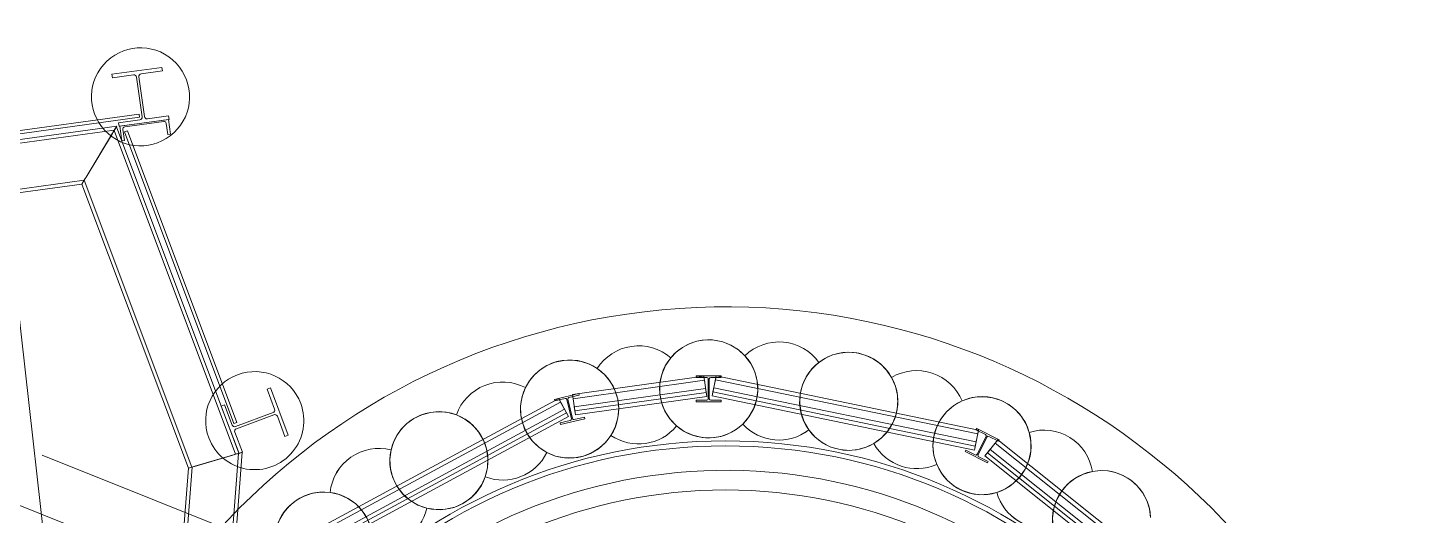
# Model space of a CAD drawing. Header units: metres. Extents: x 1753726 to 1755216, y 5920592 to 5921703.
# Drawn here: x 1754600.55 to 1754608.97, y 5921264.27 to 5921267.25 of the extents above; entities that cross this region are included whole.
import ezdxf

# ---------------------------------------------------------------- set-up
doc = ezdxf.new("R2010")
doc.units = ezdxf.units.M
doc.linetypes.add('CENTER', pattern=[50.8, 31.75, -6.35, 6.35, -6.35])
doc.linetypes.add('HIDDEN2', pattern=[4.7625, 3.175, -1.5875])
for name, color, linetype, lineweight in [('A-FLOR-____-OTLN', 9, 'Continuous', 9), ('A-WALL-____-OTLN', 2, 'Continuous', 9), ('P-PIPE-____-CNTR', 1, 'CENTER', 9), ('P-PIPE-____-OTLN', 6, 'HIDDEN2', 18), ('S-BEAM-____-OTLN', 7, 'Continuous', 9), ('S-COLS-____-OTLN', 52, 'Continuous', 9), ('S-FNDN-____-OTLN', 7, 'Continuous', 9)]:
    doc.layers.add(name, color=color, linetype=linetype, lineweight=lineweight)

# ---------------------------------------------------------------- blocks, each defined once
blk = doc.blocks.new('308492-ARUP-TUTB-MOD-0001_rvt-1-X-ARUP-GL-HERNE_BAY_ALIGNMENT')
at = {"layer": 'P-PIPE-____-CNTR'}
blk.add_line((1754603.462, 5921263.1405), (1754600.0616, 5921264.5035), dxfattribs=at)
blk.add_line((1754603.462, 5921263.1405), (1754600.0616, 5921264.5035), dxfattribs=at)
at = {"layer": 'P-PIPE-____-OTLN'}
blk.add_line((1754603.5876, 5921263.4538), (1754600.1872, 5921264.8167), dxfattribs=at)
blk = doc.blocks.new('Arup_Beam_Steel I Section_UC_AU1 - 150UC30-4391929-X-ARUP-GL-HERNE_BAY_ALIGNMENT')
at = {"layer": 'S-BEAM-____-OTLN'}
for p, q in [((1754603.9208, 5921265.0112), (1754603.7719, 5921264.9759)), ((1754603.7719, 5921264.9759), (1754603.9208, 5921265.0112)), ((1754603.7719, 5921264.9759), (1754603.7741, 5921264.9668)), ((1754603.7741, 5921264.9668), (1754603.7719, 5921264.9759)), ((1754603.7741, 5921264.9668), (1754603.8367, 5921264.9816)), ((1754603.8367, 5921264.9816), (1754603.7741, 5921264.9668)), ((1754603.8474, 5921264.975), (1754603.8754, 5921264.8569)), ((1754603.8754, 5921264.8569), (1754603.8474, 5921264.975)), ((1754603.8818, 5921264.8584), (1754603.8538, 5921264.9765)), ((1754603.8538, 5921264.9765), (1754603.8818, 5921264.8584)), ((1754603.8604, 5921264.9872), (1754603.923, 5921265.0021)), ((1754603.923, 5921265.0021), (1754603.8604, 5921264.9872)), ((1754603.923, 5921265.0021), (1754603.9208, 5921265.0112)), ((1754603.9208, 5921265.0112), (1754603.923, 5921265.0021)), ((1754603.8084, 5921264.8222), (1754603.9573, 5921264.8575)), ((1754603.9573, 5921264.8575), (1754603.8084, 5921264.8222)), ((1754603.9551, 5921264.8666), (1754603.8925, 5921264.8518)), ((1754603.8925, 5921264.8518), (1754603.9551, 5921264.8666)), ((1754603.9573, 5921264.8575), (1754603.9551, 5921264.8666)), ((1754603.9551, 5921264.8666), (1754603.9573, 5921264.8575)), ((1754603.8688, 5921264.8462), (1754603.8062, 5921264.8313)), ((1754603.8062, 5921264.8313), (1754603.8688, 5921264.8462)), ((1754603.8062, 5921264.8313), (1754603.8084, 5921264.8222)), ((1754603.8084, 5921264.8222), (1754603.8062, 5921264.8313))]:
    blk.add_line(p, q, dxfattribs=at)
for centre, major_axis, start_param, end_param in [((1754603.8387, 5921264.973), (0.00884, 0.00103), 0.116355, 1.687152), ((1754603.8387, 5921264.973), (0.00884, 0.00103), 0.116355, 1.687152), ((1754603.8625, 5921264.9786), (0.00777, 0.00434), 1.294453, 2.865249), ((1754603.8625, 5921264.9786), (0.00777, 0.00434), 1.294453, 2.865249), ((1754603.8667, 5921264.8548), (0.00806, 0.00378), 4.506994, 6.07779), ((1754603.8667, 5921264.8548), (0.00806, 0.00378), 4.506994, 6.07779), ((1754603.8905, 5921264.8605), (0.00806, 0.00378), 2.936197, 4.506994), ((1754603.8905, 5921264.8605), (0.00806, 0.00378), 2.936197, 4.506994)]:
    blk.add_ellipse(centre, major_axis=major_axis, ratio=1, start_param=start_param, end_param=end_param, dxfattribs=at)
blk = doc.blocks.new('Arup_Beam_Steel I Section_UC_AU1 - 150UC30-4392006-X-ARUP-GL-HERNE_BAY_ALIGNMENT')
at = {"layer": 'S-BEAM-____-OTLN'}
for p, q in [((1754604.7913, 5921265.119), (1754604.6383, 5921265.119)), ((1754604.6383, 5921265.119), (1754604.6383, 5921265.1096)), ((1754604.6383, 5921265.1096), (1754604.6383, 5921265.119)), ((1754604.6383, 5921265.119), (1754604.7913, 5921265.119)), ((1754604.6383, 5921265.1096), (1754604.7026, 5921265.1096)), ((1754604.7026, 5921265.1096), (1754604.6383, 5921265.1096)), ((1754604.727, 5921265.1096), (1754604.7913, 5921265.1096)), ((1754604.7913, 5921265.1096), (1754604.727, 5921265.1096)), ((1754604.7913, 5921265.1096), (1754604.7913, 5921265.119)), ((1754604.7913, 5921265.119), (1754604.7913, 5921265.1096)), ((1754604.7115, 5921265.1007), (1754604.7115, 5921264.9793)), ((1754604.7115, 5921264.9793), (1754604.7115, 5921265.1007)), ((1754604.7181, 5921264.9793), (1754604.7181, 5921265.1007)), ((1754604.7181, 5921265.1007), (1754604.7181, 5921264.9793)), ((1754604.7026, 5921264.9704), (1754604.6383, 5921264.9704)), ((1754604.6383, 5921264.9704), (1754604.6383, 5921264.961)), ((1754604.6383, 5921264.961), (1754604.6383, 5921264.9704)), ((1754604.6383, 5921264.9704), (1754604.7026, 5921264.9704)), ((1754604.6383, 5921264.961), (1754604.7913, 5921264.961)), ((1754604.7913, 5921264.961), (1754604.6383, 5921264.961)), ((1754604.7913, 5921264.9704), (1754604.727, 5921264.9704)), ((1754604.727, 5921264.9704), (1754604.7913, 5921264.9704)), ((1754604.7913, 5921264.961), (1754604.7913, 5921264.9704)), ((1754604.7913, 5921264.9704), (1754604.7913, 5921264.961))]:
    blk.add_line(p, q, dxfattribs=at)
for centre, start, end in [((1754604.7026, 5921265.1007), 0, 90), ((1754604.7026, 5921265.1007), 0, 90), ((1754604.727, 5921265.1007), 90, 180), ((1754604.727, 5921265.1007), 90, 180), ((1754604.7026, 5921264.9793), 270, 0), ((1754604.7026, 5921264.9793), 270, 0), ((1754604.727, 5921264.9793), 180, 270), ((1754604.727, 5921264.9793), 180, 270)]:
    blk.add_arc(centre, 0.0089, start, end, dxfattribs=at)
blk = doc.blocks.new('Arup_Beam_Steel I Section_UC_AU1 - 150UC30-4392007-X-ARUP-GL-HERNE_BAY_ALIGNMENT')
at = {"layer": 'S-BEAM-____-OTLN'}
for p, q in [((1754606.3527, 5921264.7974), (1754606.3485, 5921264.789)), ((1754606.3485, 5921264.789), (1754606.3527, 5921264.7974)), ((1754606.3485, 5921264.789), (1754606.4059, 5921264.7601)), ((1754606.4059, 5921264.7601), (1754606.3485, 5921264.789)), ((1754606.4894, 5921264.7287), (1754606.3527, 5921264.7974)), ((1754606.3527, 5921264.7974), (1754606.4894, 5921264.7287)), ((1754606.4099, 5921264.7482), (1754606.3554, 5921264.6397)), ((1754606.3554, 5921264.6397), (1754606.4099, 5921264.7482)), ((1754606.3613, 5921264.6367), (1754606.4158, 5921264.7452)), ((1754606.4158, 5921264.7452), (1754606.3613, 5921264.6367)), ((1754606.4277, 5921264.7491), (1754606.4852, 5921264.7203)), ((1754606.4852, 5921264.7203), (1754606.4277, 5921264.7491)), ((1754606.4852, 5921264.7203), (1754606.4894, 5921264.7287)), ((1754606.4894, 5921264.7287), (1754606.4852, 5921264.7203)), ((1754606.286, 5921264.6646), (1754606.2818, 5921264.6562)), ((1754606.2818, 5921264.6562), (1754606.286, 5921264.6646)), ((1754606.2818, 5921264.6562), (1754606.4185, 5921264.5875)), ((1754606.4185, 5921264.5875), (1754606.2818, 5921264.6562)), ((1754606.3435, 5921264.6357), (1754606.286, 5921264.6646)), ((1754606.286, 5921264.6646), (1754606.3435, 5921264.6357)), ((1754606.4227, 5921264.5959), (1754606.3653, 5921264.6248)), ((1754606.3653, 5921264.6248), (1754606.4227, 5921264.5959)), ((1754606.4185, 5921264.5875), (1754606.4227, 5921264.5959)), ((1754606.4227, 5921264.5959), (1754606.4185, 5921264.5875))]:
    blk.add_line(p, q, dxfattribs=at)
for centre, major_axis, start_param, end_param in [((1754606.4019, 5921264.7521), (-0.00722, 0.00521), 3.301581, 4.872377), ((1754606.4019, 5921264.7521), (-0.00722, 0.00521), 3.301581, 4.872377), ((1754606.4237, 5921264.7412), (-0.00769, 0.00447), 4.77368, 6.344476), ((1754606.4237, 5921264.7412), (-0.00769, 0.00447), 4.77368, 6.344476), ((1754606.3475, 5921264.6437), (-0.00629, 0.0063), 1.89166, 3.462456), ((1754606.3475, 5921264.6437), (-0.00629, 0.0063), 1.89166, 3.462456), ((1754606.3693, 5921264.6327), (-0.00722, 0.00521), 0.159988, 1.730785), ((1754606.3693, 5921264.6327), (-0.00722, 0.00521), 0.159988, 1.730785)]:
    blk.add_ellipse(centre, major_axis=major_axis, ratio=1, start_param=start_param, end_param=end_param, dxfattribs=at)
blk = doc.blocks.new('308492-ARUP-STTW-MOD-0400_rvt-1-X-ARUP-GL-HERNE_BAY_ALIGNMENT')
at = {"layer": 'A-FLOR-____-OTLN'}
blk.add_arc((1754604.817, 5921261.3414), 3.35, 0, 180, dxfattribs=at)
blk.add_arc((1754604.817, 5921261.3414), 3.35, 0, 180, dxfattribs=at)
at = {"layer": 'A-WALL-____-OTLN'}
for p, q in [((1754604.685, 5921265.1173), (1754603.8829, 5921265.0046)), ((1754603.8829, 5921265.0046), (1754604.685, 5921265.1173)), ((1754604.685, 5921265.1173), (1754604.7024, 5921264.9935)), ((1754604.685, 5921265.1173), (1754604.6885, 5921265.0926)), ((1754604.735, 5921264.9981), (1754604.7604, 5921265.1205)), ((1754604.7553, 5921265.0961), (1754604.7604, 5921265.1205)), ((1754606.3643, 5921264.7883), (1754604.7604, 5921265.1205)), ((1754604.7604, 5921265.1205), (1754606.3643, 5921264.7883)), ((1754604.6885, 5921265.0926), (1754603.8864, 5921264.9798)), ((1754603.8934, 5921264.9303), (1754604.6955, 5921265.0431)), ((1754604.6955, 5921265.0431), (1754603.8934, 5921264.9303)), ((1754604.6885, 5921265.0926), (1754604.699, 5921265.0183)), ((1754604.6955, 5921265.0431), (1754604.7024, 5921264.9935)), ((1754604.6955, 5921265.0431), (1754604.7024, 5921264.9935)), ((1754604.735, 5921264.9981), (1754604.7452, 5921265.0471)), ((1754604.7452, 5921265.0471), (1754604.735, 5921264.9981)), ((1754604.735, 5921264.9981), (1754604.7401, 5921265.0226)), ((1754604.7553, 5921265.0961), (1754604.7401, 5921265.0226)), ((1754604.7401, 5921265.0226), (1754606.344, 5921264.6904)), ((1754604.7452, 5921265.0471), (1754606.3491, 5921264.7149)), ((1754606.3491, 5921264.7149), (1754604.7452, 5921265.0471)), ((1754606.3592, 5921264.7639), (1754604.7553, 5921265.0961)), ((1754603.7978, 5921264.9815), (1754602.3472, 5921264.1952)), ((1754602.3472, 5921264.1952), (1754603.7978, 5921264.9815)), ((1754603.8097, 5921264.9596), (1754602.3591, 5921264.1732)), ((1754603.7978, 5921264.9815), (1754603.8573, 5921264.8716)), ((1754603.7978, 5921264.9815), (1754603.8097, 5921264.9596)), ((1754603.8097, 5921264.9596), (1754603.8454, 5921264.8936)), ((1754603.9003, 5921264.8808), (1754603.8829, 5921265.0046)), ((1754603.8864, 5921264.9798), (1754603.8829, 5921265.0046)), ((1754603.8864, 5921264.9798), (1754603.8968, 5921264.9056)), ((1754603.8968, 5921264.9056), (1754604.699, 5921265.0183)), ((1754603.9003, 5921264.8808), (1754604.7024, 5921264.9935)), ((1754604.7024, 5921264.9935), (1754603.9003, 5921264.8808)), ((1754603.9003, 5921264.8808), (1754604.7024, 5921264.9935)), ((1754604.7024, 5921264.9935), (1754603.9003, 5921264.8808)), ((1754604.699, 5921265.0183), (1754604.7024, 5921264.9935)), ((1754604.735, 5921264.9981), (1754606.339, 5921264.6659)), ((1754606.339, 5921264.6659), (1754604.735, 5921264.9981)), ((1754604.735, 5921264.9981), (1754606.339, 5921264.6659)), ((1754606.339, 5921264.6659), (1754604.735, 5921264.9981)), ((1754602.3829, 5921264.1293), (1754603.8335, 5921264.9156)), ((1754603.8335, 5921264.9156), (1754602.3829, 5921264.1293)), ((1754602.3948, 5921264.1073), (1754603.8454, 5921264.8936)), ((1754602.4068, 5921264.0853), (1754603.8573, 5921264.8716)), ((1754603.8573, 5921264.8716), (1754602.4068, 5921264.0853)), ((1754602.4068, 5921264.0853), (1754603.8573, 5921264.8716)), ((1754603.8573, 5921264.8716), (1754602.4068, 5921264.0853)), ((1754603.8335, 5921264.9156), (1754603.8573, 5921264.8716)), ((1754603.8335, 5921264.9156), (1754603.8573, 5921264.8716)), ((1754603.8454, 5921264.8936), (1754603.8573, 5921264.8716)), ((1754603.9003, 5921264.8808), (1754603.8934, 5921264.9303)), ((1754603.8934, 5921264.9303), (1754603.9003, 5921264.8808)), ((1754603.9003, 5921264.8808), (1754603.8968, 5921264.9056)), ((1754606.3643, 5921264.7883), (1754606.339, 5921264.6659)), ((1754606.3643, 5921264.7883), (1754606.3592, 5921264.7639)), ((1754606.3491, 5921264.7149), (1754606.339, 5921264.6659)), ((1754606.3491, 5921264.7149), (1754606.339, 5921264.6659)), ((1754606.344, 5921264.6904), (1754606.339, 5921264.6659)), ((1754606.3592, 5921264.7639), (1754606.344, 5921264.6904)), ((1754606.4036, 5921264.63), (1754606.4815, 5921264.7277)), ((1754606.466, 5921264.7082), (1754606.4192, 5921264.6495)), ((1754606.466, 5921264.7082), (1754606.4815, 5921264.7277)), ((1754607.7286, 5921263.7022), (1754606.466, 5921264.7082)), ((1754607.7441, 5921263.7218), (1754606.4815, 5921264.7277)), ((1754606.4815, 5921264.7277), (1754607.7441, 5921263.7218)), ((1754606.4036, 5921264.63), (1754606.4348, 5921264.6691)), ((1754606.4348, 5921264.6691), (1754606.4036, 5921264.63)), ((1754606.4036, 5921264.63), (1754606.4192, 5921264.6495)), ((1754606.4036, 5921264.63), (1754607.6663, 5921263.624)), ((1754607.6663, 5921263.624), (1754606.4036, 5921264.63)), ((1754606.4036, 5921264.63), (1754607.6663, 5921263.624)), ((1754607.6663, 5921263.624), (1754606.4036, 5921264.63)), ((1754606.4192, 5921264.6495), (1754607.6818, 5921263.6436)), ((1754606.4348, 5921264.6691), (1754607.6974, 5921263.6631)), ((1754607.6974, 5921263.6631), (1754606.4348, 5921264.6691))]:
    blk.add_line(p, q, dxfattribs=at)
at = {"layer": 'S-BEAM-____-OTLN'}
for radius in [3.38, 3.38, 3.08, 3.08]:
    blk.add_arc((1754604.817, 5921261.3414), radius, 0, 180, dxfattribs=at)
at = {"layer": 'S-FNDN-____-OTLN', "flags": 128}
for points in [[(1754604.4826, 5921265.2299), (1754604.5156, 5921265.2643), (1754604.5537, 5921265.2931), (1754604.5959, 5921265.3154), (1754604.6412, 5921265.3308)], [(1754604.6412, 5921265.3308), (1754604.5959, 5921265.3154), (1754604.5537, 5921265.2931), (1754604.5156, 5921265.2643), (1754604.4826, 5921265.2299)], [(1754604.6412, 5921265.3308), (1754604.6943, 5921265.3393), (1754604.7482, 5921265.3381), (1754604.8009, 5921265.3273), (1754604.8509, 5921265.3073), (1754604.8965, 5921265.2787), (1754604.9362, 5921265.2424)], [(1754604.9362, 5921265.2424), (1754604.8965, 5921265.2787), (1754604.8509, 5921265.3073), (1754604.8009, 5921265.3273), (1754604.7482, 5921265.3381), (1754604.6943, 5921265.3393), (1754604.6412, 5921265.3308)], [(1754603.7259, 5921265.1827), (1754603.7757, 5921265.2032), (1754603.8283, 5921265.2145), (1754603.8821, 5921265.2162), (1754603.9354, 5921265.2082), (1754603.9863, 5921265.1909), (1754604.0334, 5921265.1647)], [(1754604.0334, 5921265.1647), (1754603.9863, 5921265.1909), (1754603.9354, 5921265.2082), (1754603.8821, 5921265.2162), (1754603.8283, 5921265.2145), (1754603.7757, 5921265.2032), (1754603.7259, 5921265.1827)], [(1754604.5184, 5921264.8132), (1754604.4786, 5921264.8551), (1754604.4475, 5921264.9038), (1754604.4264, 5921264.9575), (1754604.4159, 5921265.0143), (1754604.4165, 5921265.072), (1754604.4282, 5921265.1286), (1754604.4505, 5921265.1819), (1754604.4826, 5921265.2299)], [(1754604.4826, 5921265.2299), (1754604.4505, 5921265.1819), (1754604.4282, 5921265.1286), (1754604.4165, 5921265.072), (1754604.4159, 5921265.0143), (1754604.4264, 5921264.9575), (1754604.4475, 5921264.9038), (1754604.4786, 5921264.8551), (1754604.5184, 5921264.8132)], [(1754604.9362, 5921265.2424), (1754604.9709, 5921265.1962), (1754604.9961, 5921265.1443), (1754605.0109, 5921265.0884), (1754605.0147, 5921265.0308), (1754605.0073, 5921264.9735), (1754604.9892, 5921264.9187), (1754604.9609, 5921264.8684), (1754604.9235, 5921264.8244)], [(1754604.9235, 5921264.8244), (1754604.9609, 5921264.8684), (1754604.9892, 5921264.9187), (1754605.0073, 5921264.9735), (1754605.0147, 5921265.0308), (1754605.0109, 5921265.0884), (1754604.9961, 5921265.1443), (1754604.9709, 5921265.1962), (1754604.9362, 5921265.2424)], [(1754605.3271, 5921264.7885), (1754605.298, 5921264.8384), (1754605.279, 5921264.8929), (1754605.2708, 5921264.9501), (1754605.2737, 5921265.0078), (1754605.2877, 5921265.0638), (1754605.3121, 5921265.1162), (1754605.346, 5921265.1629), (1754605.3883, 5921265.2022)], [(1754605.3883, 5921265.2022), (1754605.346, 5921265.1629), (1754605.3121, 5921265.1162), (1754605.2877, 5921265.0638), (1754605.2737, 5921265.0078), (1754605.2708, 5921264.9501), (1754605.279, 5921264.8929), (1754605.298, 5921264.8384), (1754605.3271, 5921264.7885)], [(1754605.3883, 5921265.2022), (1754605.4284, 5921265.2281), (1754605.4721, 5921265.2473), (1754605.5183, 5921265.2593), (1754605.5659, 5921265.2638)], [(1754605.5659, 5921265.2638), (1754605.5183, 5921265.2593), (1754605.4721, 5921265.2473), (1754605.4284, 5921265.2281), (1754605.3883, 5921265.2022)], [(1754605.5659, 5921265.2638), (1754605.6196, 5921265.2598), (1754605.6717, 5921265.2463), (1754605.7206, 5921265.2236), (1754605.7646, 5921265.1926), (1754605.8023, 5921265.1542), (1754605.8326, 5921265.1097)], [(1754605.8326, 5921265.1097), (1754605.8023, 5921265.1542), (1754605.7646, 5921265.1926), (1754605.7206, 5921265.2236), (1754605.6717, 5921265.2463), (1754605.6196, 5921265.2598), (1754605.5659, 5921265.2638)], [(1754603.5948, 5921265.0479), (1754603.619, 5921265.0891), (1754603.6495, 5921265.1258), (1754603.6854, 5921265.1573), (1754603.7259, 5921265.1827)], [(1754603.7259, 5921265.1827), (1754603.6854, 5921265.1573), (1754603.6495, 5921265.1258), (1754603.619, 5921265.0891), (1754603.5948, 5921265.0479)], [(1754604.0334, 5921265.1647), (1754604.0778, 5921265.1278), (1754604.1143, 5921265.0831), (1754604.1415, 5921265.0321), (1754604.1585, 5921264.977), (1754604.1646, 5921264.9195), (1754604.1596, 5921264.862), (1754604.1436, 5921264.8065), (1754604.1173, 5921264.7551)], [(1754604.1173, 5921264.7551), (1754604.1436, 5921264.8065), (1754604.1596, 5921264.862), (1754604.1646, 5921264.9195), (1754604.1585, 5921264.977), (1754604.1415, 5921265.0321), (1754604.1143, 5921265.0831), (1754604.0778, 5921265.1278), (1754604.0334, 5921265.1647)], [(1754605.8326, 5921265.1097), (1754605.8557, 5921265.0568), (1754605.8683, 5921265.0004), (1754605.8698, 5921264.9427), (1754605.8602, 5921264.8858), (1754605.8399, 5921264.8317), (1754605.8096, 5921264.7826), (1754605.7704, 5921264.7401), (1754605.7238, 5921264.706)], [(1754605.7238, 5921264.706), (1754605.7704, 5921264.7401), (1754605.8096, 5921264.7826), (1754605.8399, 5921264.8317), (1754605.8602, 5921264.8858), (1754605.8698, 5921264.9427), (1754605.8683, 5921265.0004), (1754605.8557, 5921265.0568), (1754605.8326, 5921265.1097)], [(1754603.7257, 5921264.6508), (1754603.6774, 5921264.6823), (1754603.6359, 5921264.7225), (1754603.603, 5921264.7699), (1754603.5797, 5921264.8228), (1754603.567, 5921264.8791), (1754603.5653, 5921264.9368), (1754603.5747, 5921264.9938), (1754603.5948, 5921265.0479)], [(1754603.5948, 5921265.0479), (1754603.5747, 5921264.9938), (1754603.5653, 5921264.9368), (1754603.567, 5921264.8791), (1754603.5797, 5921264.8228), (1754603.603, 5921264.7699), (1754603.6359, 5921264.7225), (1754603.6774, 5921264.6823), (1754603.7257, 5921264.6508)], [(1754606.1083, 5921264.578), (1754606.0915, 5921264.6332), (1754606.0856, 5921264.6907), (1754606.0908, 5921264.7482), (1754606.107, 5921264.8036), (1754606.1334, 5921264.8549), (1754606.1692, 5921264.9002), (1754606.2131, 5921264.9378), (1754606.2633, 5921264.9664)], [(1754606.2633, 5921264.9664), (1754606.2131, 5921264.9378), (1754606.1692, 5921264.9002), (1754606.1334, 5921264.8549), (1754606.107, 5921264.8036), (1754606.0908, 5921264.7482), (1754606.0856, 5921264.6907), (1754606.0915, 5921264.6332), (1754606.1083, 5921264.578)], [(1754606.2633, 5921264.9664), (1754606.3083, 5921264.9823), (1754606.3552, 5921264.9909), (1754606.403, 5921264.9919), (1754606.4503, 5921264.9854)], [(1754606.4503, 5921264.9854), (1754606.403, 5921264.9919), (1754606.3552, 5921264.9909), (1754606.3083, 5921264.9823), (1754606.2633, 5921264.9664)], [(1754606.4503, 5921264.9854), (1754606.5016, 5921264.9691), (1754606.5492, 5921264.9439), (1754606.5915, 5921264.9106), (1754606.6272, 5921264.8703), (1754606.6551, 5921264.8242), (1754606.6743, 5921264.7739)], [(1754606.6743, 5921264.7739), (1754606.6551, 5921264.8242), (1754606.6272, 5921264.8703), (1754606.5915, 5921264.9106), (1754606.5492, 5921264.9439), (1754606.5016, 5921264.9691), (1754606.4503, 5921264.9854)], [(1754602.8694, 5921264.8275), (1754602.9131, 5921264.859), (1754602.9617, 5921264.8821), (1754603.0137, 5921264.8962), (1754603.0674, 5921264.9007), (1754603.121, 5921264.8956), (1754603.1728, 5921264.8809)], [(1754603.1728, 5921264.8809), (1754603.121, 5921264.8956), (1754603.0674, 5921264.9007), (1754603.0137, 5921264.8962), (1754602.9617, 5921264.8821), (1754602.9131, 5921264.859), (1754602.8694, 5921264.8275)], [(1754603.1728, 5921264.8809), (1754603.2245, 5921264.8553), (1754603.2703, 5921264.8201), (1754603.3086, 5921264.7769), (1754603.3378, 5921264.7271), (1754603.357, 5921264.6726), (1754603.3654, 5921264.6155), (1754603.3627, 5921264.5578), (1754603.3489, 5921264.5017)], [(1754603.3489, 5921264.5017), (1754603.3627, 5921264.5578), (1754603.3654, 5921264.6155), (1754603.357, 5921264.6726), (1754603.3378, 5921264.7271), (1754603.3086, 5921264.7769), (1754603.2703, 5921264.8201), (1754603.2245, 5921264.8553), (1754603.1728, 5921264.8809)], [(1754602.773, 5921264.6662), (1754602.7871, 5921264.7118), (1754602.8082, 5921264.7546), (1754602.8359, 5921264.7935), (1754602.8694, 5921264.8275)], [(1754602.8694, 5921264.8275), (1754602.8359, 5921264.7935), (1754602.8082, 5921264.7546), (1754602.7871, 5921264.7118), (1754602.773, 5921264.6662)], [(1754604.7884, 5921264.7492), (1754604.7315, 5921264.7404), (1754604.6739, 5921264.7428), (1754604.6178, 5921264.7561), (1754604.5653, 5921264.7799), (1754604.5184, 5921264.8132)], [(1754604.5184, 5921264.8132), (1754604.5653, 5921264.7799), (1754604.6178, 5921264.7561), (1754604.6739, 5921264.7428), (1754604.7315, 5921264.7404), (1754604.7884, 5921264.7492)], [(1754604.9235, 5921264.8244), (1754604.8831, 5921264.7916), (1754604.8376, 5921264.7663), (1754604.7884, 5921264.7492)], [(1754604.7884, 5921264.7492), (1754604.8376, 5921264.7663), (1754604.8831, 5921264.7916), (1754604.9235, 5921264.8244)], [(1754605.5751, 5921264.6639), (1754605.5177, 5921264.6685), (1754605.4622, 5921264.6841), (1754605.4107, 5921264.71), (1754605.3651, 5921264.7452), (1754605.3271, 5921264.7885)], [(1754605.3271, 5921264.7885), (1754605.3651, 5921264.7452), (1754605.4107, 5921264.71), (1754605.4622, 5921264.6841), (1754605.5177, 5921264.6685), (1754605.5751, 5921264.6639)], [(1754606.6743, 5921264.7739), (1754606.6846, 5921264.7171), (1754606.6838, 5921264.6594), (1754606.6719, 5921264.6029), (1754606.6495, 5921264.5497), (1754606.6172, 5921264.5018), (1754606.5764, 5921264.4609), (1754606.5285, 5921264.4286), (1754606.4753, 5921264.4062)], [(1754606.4753, 5921264.4062), (1754606.5285, 5921264.4286), (1754606.5764, 5921264.4609), (1754606.6172, 5921264.5018), (1754606.6495, 5921264.5497), (1754606.6719, 5921264.6029), (1754606.6838, 5921264.6594), (1754606.6846, 5921264.7171), (1754606.6743, 5921264.7739)], [(1754604.1173, 5921264.7551), (1754604.0856, 5921264.7138), (1754604.0472, 5921264.6787), (1754604.0033, 5921264.6507)], [(1754604.0033, 5921264.6507), (1754604.0472, 5921264.6787), (1754604.0856, 5921264.7138), (1754604.1173, 5921264.7551)], [(1754605.7238, 5921264.706), (1754605.677, 5921264.6834), (1754605.6269, 5921264.6692), (1754605.5751, 5921264.6639)], [(1754605.5751, 5921264.6639), (1754605.6269, 5921264.6692), (1754605.677, 5921264.6834), (1754605.7238, 5921264.706)], [(1754602.9919, 5921264.3099), (1754602.9376, 5921264.3294), (1754602.888, 5921264.359), (1754602.845, 5921264.3975), (1754602.8102, 5921264.4436), (1754602.7848, 5921264.4955), (1754602.7698, 5921264.5512), (1754602.7658, 5921264.6089), (1754602.773, 5921264.6662)], [(1754602.773, 5921264.6662), (1754602.7658, 5921264.6089), (1754602.7698, 5921264.5512), (1754602.7848, 5921264.4955), (1754602.8102, 5921264.4436), (1754602.845, 5921264.3975), (1754602.888, 5921264.359), (1754602.9376, 5921264.3294), (1754602.9919, 5921264.3099)], [(1754604.0033, 5921264.6507), (1754603.9499, 5921264.6291), (1754603.8933, 5921264.6181), (1754603.8357, 5921264.6181), (1754603.7792, 5921264.6291), (1754603.7257, 5921264.6508)], [(1754603.7257, 5921264.6508), (1754603.7792, 5921264.6291), (1754603.8357, 5921264.6181), (1754603.8933, 5921264.6181), (1754603.9499, 5921264.6291), (1754604.0033, 5921264.6507)], [(1754606.3209, 5921264.3995), (1754606.2661, 5921264.4173), (1754606.2157, 5921264.4452), (1754606.1715, 5921264.4822), (1754606.1353, 5921264.5271), (1754606.1083, 5921264.578)], [(1754606.1083, 5921264.578), (1754606.1353, 5921264.5271), (1754606.1715, 5921264.4822), (1754606.2157, 5921264.4452), (1754606.2661, 5921264.4173), (1754606.3209, 5921264.3995)], [(1754606.8199, 5921264.1929), (1754606.8163, 5921264.2506), (1754606.8238, 5921264.3078), (1754606.8422, 5921264.3626), (1754606.8706, 5921264.4128), (1754606.9082, 5921264.4566), (1754606.9535, 5921264.4925), (1754607.0048, 5921264.5189), (1754607.0603, 5921264.5351)], [(1754607.0603, 5921264.5351), (1754607.0048, 5921264.5189), (1754606.9535, 5921264.4925), (1754606.9082, 5921264.4566), (1754606.8706, 5921264.4128), (1754606.8422, 5921264.3626), (1754606.8238, 5921264.3078), (1754606.8163, 5921264.2506), (1754606.8199, 5921264.1929)], [(1754607.0603, 5921264.5351), (1754607.1077, 5921264.5402), (1754607.1554, 5921264.5378), (1754607.2021, 5921264.5278), (1754607.2466, 5921264.5105)], [(1754607.2466, 5921264.5105), (1754607.2021, 5921264.5278), (1754607.1554, 5921264.5378), (1754607.1077, 5921264.5402), (1754607.0603, 5921264.5351)], [(1754603.3489, 5921264.5017), (1754603.3276, 5921264.4543), (1754603.2983, 5921264.4112), (1754603.2621, 5921264.3739)], [(1754603.2621, 5921264.3739), (1754603.2983, 5921264.4112), (1754603.3276, 5921264.4543), (1754603.3489, 5921264.5017)], [(1754607.2466, 5921264.5105), (1754607.2928, 5921264.4828), (1754607.3333, 5921264.4473), (1754607.3668, 5921264.4051), (1754607.3922, 5921264.3577), (1754607.4088, 5921264.3064), (1754607.4158, 5921264.2531)], [(1754607.4158, 5921264.2531), (1754607.4088, 5921264.3064), (1754607.3922, 5921264.3577), (1754607.3668, 5921264.4051), (1754607.3333, 5921264.4473), (1754607.2928, 5921264.4828), (1754607.2466, 5921264.5105)], [(1754602.1179, 5921264.2844), (1754602.1532, 5921264.3251), (1754602.1952, 5921264.3588), (1754602.2425, 5921264.3845), (1754602.2937, 5921264.4013), (1754602.347, 5921264.4086), (1754602.4008, 5921264.4064)], [(1754602.4008, 5921264.4064), (1754602.347, 5921264.4086), (1754602.2937, 5921264.4013), (1754602.2425, 5921264.3845), (1754602.1952, 5921264.3588), (1754602.1532, 5921264.3251), (1754602.1179, 5921264.2844)], [(1754602.4008, 5921264.4064), (1754602.457, 5921264.3933), (1754602.5097, 5921264.3697), (1754602.5569, 5921264.3364), (1754602.5969, 5921264.2947), (1754602.6281, 5921264.2461), (1754602.6494, 5921264.1925), (1754602.6601, 5921264.1357), (1754602.6597, 5921264.078)], [(1754602.6597, 5921264.078), (1754602.6601, 5921264.1357), (1754602.6494, 5921264.1925), (1754602.6281, 5921264.2461), (1754602.5969, 5921264.2947), (1754602.5569, 5921264.3364), (1754602.5097, 5921264.3697), (1754602.457, 5921264.3933), (1754602.4008, 5921264.4064)], [(1754603.2621, 5921264.3739), (1754603.2151, 5921264.3405), (1754603.1626, 5921264.3168), (1754603.1065, 5921264.3035), (1754603.0489, 5921264.3012), (1754602.9919, 5921264.3099)], [(1754602.9919, 5921264.3099), (1754603.0489, 5921264.3012), (1754603.1065, 5921264.3035), (1754603.1626, 5921264.3168), (1754603.2151, 5921264.3405), (1754603.2621, 5921264.3739)], [(1754606.4753, 5921264.4062), (1754606.4245, 5921264.395), (1754606.3725, 5921264.3927), (1754606.3209, 5921264.3995)], [(1754606.3209, 5921264.3995), (1754606.3725, 5921264.3927), (1754606.4245, 5921264.395), (1754606.4753, 5921264.4062)], [(1754602.0613, 5921264.1052), (1754602.0645, 5921264.1528), (1754602.0752, 5921264.1993), (1754602.0932, 5921264.2436), (1754602.1179, 5921264.2844)], [(1754602.1179, 5921264.2844), (1754602.0932, 5921264.2436), (1754602.0752, 5921264.1993), (1754602.0645, 5921264.1528), (1754602.0613, 5921264.1052)]]:
    blk.add_lwpolyline(points, dxfattribs=at)
at = {"layer": 'S-FNDN-____-OTLN'}
for centre, radius, start, end in [((1754604.817, 5921261.3414), 4.2, 8.24932, 188.24932), ((1754604.817, 5921261.3414), 4.2, 8.24932, 188.24932), ((1754604.2861, 5921265.0031), 0.3, 49.09881, 147.39982), ((1754604.7148, 5921265.04), 0.3, 42.43214, 140.73316), ((1754605.1449, 5921265.0268), 0.3, 35.76547, 134.06649), ((1754605.1449, 5921265.0268), 0.3, 35.76489, 134.06649), ((1754605.1449, 5921265.0268), 0.3, 35.76489, 134.06649), ((1754603.8646, 5921264.9167), 0.3, 55.76547, 154.06649), ((1754605.5705, 5921264.9638), 0.3, 127.40052, 215.76489), ((1754605.986, 5921264.8519), 0.3, 22.43214, 120.73316), ((1754605.986, 5921264.8519), 0.3, 22.43114, 120.7324), ((1754603.456, 5921264.782), 0.3, 62.43214, 160.73316), ((1754603.456, 5921264.782), 0.3, 62.43287, 160.73425), ((1754603.8646, 5921264.9167), 0.3, 154.06594, 242.43287), ((1754603.0657, 5921264.6007), 0.3, 69.09881, 167.39982), ((1754604.2861, 5921265.0031), 0.3, 235.76547, 320.73316), ((1754604.7148, 5921265.04), 0.3, 229.09881, 314.06649), ((1754605.1449, 5921265.0268), 0.3, 222.43214, 307.40052), ((1754605.5705, 5921264.9638), 0.3, 215.76547, 300.73316), ((1754606.764, 5921264.4876), 0.3, 9.09881, 107.39982), ((1754606.764, 5921264.4876), 0.3, 9.09881, 107.39982), ((1754603.8646, 5921264.9167), 0.3, 242.43214, 327.39982), ((1754603.8646, 5921264.9167), 0.3, 242.43214, 327.39982), ((1754605.986, 5921264.8519), 0.3, 209.09881, 294.06649), ((1754602.6992, 5921264.3754), 0.3, 75.76703, 174.06786), ((1754603.0657, 5921264.6007), 0.3, 167.3989, 255.76703), ((1754603.0657, 5921264.6007), 0.3, 167.3989, 255.76703), ((1754603.456, 5921264.782), 0.3, 249.09736, 334.06594), ((1754604.817, 5921261.3414), 3.2, 8.24932, 188.24932), ((1754604.817, 5921261.3414), 3.2, 8.24932, 188.24932), ((1754606.3856, 5921264.6924), 0.3, 202.43214, 287.39982), ((1754606.3856, 5921264.6924), 0.3, 202.43214, 287.39982), ((1754607.1161, 5921264.2404), 0.3, 100.73555, 189.09759), ((1754607.1161, 5921264.2403), 0.3, 2.43214, 100.73316), ((1754603.0657, 5921264.6007), 0.3, 255.76547, 340.73316), ((1754602.3613, 5921264.109), 0.3, 82.43214, 180.73316), ((1754602.3613, 5921264.109), 0.3, 354.06786, 82.42983), ((1754606.764, 5921264.4877), 0.3, 195.76629, 280.73555), ((1754606.764, 5921264.4876), 0.3, 195.76547, 280.73316), ((1754602.6992, 5921264.3753), 0.3, 262.43214, 347.39982)]:
    blk.add_arc(centre, radius, start, end, dxfattribs=at)
for centre, major_axis, start_param, end_param in [((1754604.2861, 5921265.0031), (0.2631, 0.1441), 0.356028, 2.071704), ((1754604.2861, 5921265.0031), (0.2828, 0.1001), 0.516898, 2.232585), ((1754604.2861, 5921265.0031), (-0.2943, 0.0584), 4.194583, 5.910271), ((1754604.7148, 5921265.04), (0.2168, 0.2073), 6.260777, 7.976453), ((1754605.1449, 5921265.0268), (-0.2633, 0.1437), 4.265361, 5.981038), ((1754605.5705, 5921264.9638), (-0.1976, 0.2257), 4.501185, 6.216861), ((1754605.5705, 5921264.9638), (-0.2796, 0.1086), 4.020051, 5.735727), ((1754603.8646, 5921264.9167), (-0.2972, 0.0412), 4.252761, 5.968437), ((1754604.7148, 5921265.04), (-0.2681, 0.1346), 6.063007, 7.605278), ((1754604.7148, 5921265.04), (-0.2943, 0.0584), 5.793905, 7.336176), ((1754604.7148, 5921265.04), (0.0713, 0.2914), 4.150668, 5.69294), ((1754604.7148, 5921265.04), (0.2168, 0.2073), 4.718505, 6.260777), ((1754605.5705, 5921264.9638), (-0.2442, 0.1743), 5.985044, 7.527293), ((1754603.8646, 5921264.9167), (0.2101, 0.2141), 4.919301, 6.46155), ((1754603.8646, 5921264.9167), (0.3, 0), 5.714216, 7.256465), ((1754605.5705, 5921264.9638), (-0.0436, 0.2968), 3.532273, 5.074566), ((1754605.5705, 5921264.9638), (0.0415, 0.2971), 3.816734, 5.359027), ((1754605.986, 5921264.8519), (-0.1047, 0.2811), 4.747271, 6.462947), ((1754605.986, 5921264.8519), (0.2871, 0.0871), 0.097051, 1.812731), ((1754603.456, 5921264.782), (0.2137, 0.2106), 0.311508, 2.027184), ((1754603.456, 5921264.782), (0.299, 0.0243), 1.008477, 2.72416), ((1754603.8646, 5921264.9167), (-0.2761, 0.1172), 6.231994, 7.774288), ((1754606.3856, 5921264.6924), (-0.1701, 0.2471), 6.100519, 7.642747), ((1754606.3856, 5921264.6924), (-0.1958, 0.2273), 5.992314, 7.534542), ((1754606.3856, 5921264.6924), (0.0252, 0.2989), 5.07153, 6.787206), ((1754606.3856, 5921264.6924), (0.0757, 0.2903), 5.242668, 6.958344), ((1754603.0657, 5921264.6007), (0.2971, 0.0417), 1.066648, 2.782325), ((1754603.0657, 5921264.6007), (-0.2874, 0.086), 3.095957, 4.638184), ((1754603.0657, 5921264.6007), (-0.0912, 0.2858), 4.067151, 5.609379), ((1754604.2861, 5921265.0031), (0.0655, 0.2928), 2.764266, 4.247232), ((1754604.2861, 5921265.0031), (0.0332, 0.2982), 2.65492, 4.137897), ((1754604.2861, 5921265.0031), (0, 0.3), 2.544076, 4.027053), ((1754604.7148, 5921265.04), (0.2898, 0.0777), 3.736465, 5.219431), ((1754605.1449, 5921265.0268), (0.0881, 0.2868), 2.609525, 4.092491), ((1754605.1449, 5921265.0268), (-0.2073, 0.2168), 1.548388, 3.031353), ((1754605.1449, 5921265.0268), (0.2168, 0.2073), 3.119184, 4.602162), ((1754605.5705, 5921264.9638), (0.1791, 0.2407), 2.834712, 4.317678), ((1754606.3856, 5921264.6924), (0.2906, 0.0744), 4.765519, 6.307833), ((1754606.3856, 5921264.6924), (0.181, 0.2392), 4.09306, 5.635374), ((1754606.764, 5921264.4877), (-0.1554, 0.2566), 4.326645, 6.042314), ((1754606.764, 5921264.4877), (-0.2283, 0.1946), 4.006382, 5.722052), ((1754602.6992, 5921264.3754), (0.0663, 0.2926), 6.257677, 7.97335), ((1754602.6992, 5921264.3753), (-0.0537, 0.2952), 5.854702, 7.570378), ((1754602.6992, 5921264.3753), (0, 0.3), 6.034746, 7.750422), ((1754605.986, 5921264.8519), (-0.2035, 0.2205), 1.333334, 2.8163), ((1754605.986, 5921264.8519), (0.1208, 0.2746), 2.493165, 3.976148), ((1754605.986, 5921264.8519), (0.0969, 0.2839), 2.407688, 3.890671), ((1754603.456, 5921264.782), (-0.2443, 0.1741), 1.825013, 3.307979), ((1754603.456, 5921264.782), (0.3, 0), 4.347594, 5.83056), ((1754603.456, 5921264.782), (-0.1522, 0.2585), 2.244733, 3.727715), ((1754607.1161, 5921264.2404), (-0.2283, 0.1946), 5.605766, 7.147975), ((1754607.1161, 5921264.2403), (0.2987, 0.0281), 6.23197, 7.947646), ((1754603.0657, 5921264.6007), (-0.2257, 0.1977), 2.041722, 3.524687), ((1754602.3613, 5921264.109), (0.284, 0.0967), 1.110564, 2.82624), ((1754602.3613, 5921264.109), (-0.261, 0.1479), 3.553473, 5.09568), ((1754606.764, 5921264.4877), (-0.2392, 0.181), 0.922985, 2.405978), ((1754606.764, 5921264.4876), (-0.2903, 0.0757), 0.530279, 2.013245), ((1754602.6992, 5921264.3753), (0.2881, 0.0837), 4.297563, 5.780529), ((1754602.6992, 5921264.3754), (0.1445, 0.2629), 3.512133, 4.995123), ((1754602.6992, 5921264.3754), (0.1587, 0.2546), 3.566927, 5.049917)]:
    blk.add_ellipse(centre, major_axis=major_axis, ratio=1, start_param=start_param, end_param=end_param, dxfattribs=at)
at = {"layer": 'S-BEAM-____-OTLN'}
for name in ['Arup_Beam_Steel I Section_UC_AU1 - 150UC30-4392006-X-ARUP-GL-HERNE_BAY_ALIGNMENT', 'Arup_Beam_Steel I Section_UC_AU1 - 150UC30-4391929-X-ARUP-GL-HERNE_BAY_ALIGNMENT', 'Arup_Beam_Steel I Section_UC_AU1 - 150UC30-4392007-X-ARUP-GL-HERNE_BAY_ALIGNMENT']:
    blk.add_blockref(name, (0, 0), dxfattribs=at)
blk = doc.blocks.new('308492-ARUP-STPW-MOD-1800_rvt-1-X-ARUP-GL-HERNE_BAY_ALIGNMENT')
at = {"layer": 'A-FLOR-____-OTLN'}
for p, q in [((1754600.4167, 5921266.2297), (1754600.7619, 5921263.149)), ((1754600.7619, 5921263.149), (1754600.4167, 5921266.2297))]:
    blk.add_line(p, q, dxfattribs=at)
blk = doc.blocks.new('Arup_Column_Steel I Section_UC_AU - 310UC137-4480616-X-ARUP-GL-HERNE_BAY_ALIGNMENT')
at = {"layer": 'S-COLS-____-OTLN'}
for p, q in [((-0.1545, 0.1388), (-0.1545, 0.1605)), ((-0.1545, 0.1605), (0.1545, 0.1605)), ((-0.1545, 0.1605), (0.1545, 0.1605)), ((-0.1545, 0.1388), (-0.1545, 0.1605)), ((-0.0234, 0.1388), (-0.1545, 0.1388)), ((-0.0234, 0.1388), (-0.1545, 0.1388)), ((-0.0069, -0.1223), (-0.0069, 0.1223)), ((-0.0069, -0.1223), (-0.0069, 0.1223)), ((0.0069, 0.1223), (0.0069, -0.1223)), ((0.0069, 0.1223), (0.0069, -0.1223)), ((0.1545, 0.1388), (0.0234, 0.1388)), ((0.1545, 0.1388), (0.0234, 0.1388)), ((0.1545, 0.1605), (0.1545, 0.1388)), ((0.1545, 0.1605), (0.1545, 0.1388)), ((-0.1545, -0.1605), (-0.1545, -0.1388)), ((-0.1545, -0.1388), (-0.0234, -0.1388)), ((-0.1545, -0.1388), (-0.0234, -0.1388)), ((-0.1545, -0.1605), (-0.1545, -0.1388)), ((0.1545, -0.1605), (-0.1545, -0.1605)), ((0.1545, -0.1605), (-0.1545, -0.1605)), ((0.0234, -0.1388), (0.1545, -0.1388)), ((0.0234, -0.1388), (0.1545, -0.1388)), ((0.1545, -0.1388), (0.1545, -0.1605)), ((0.1545, -0.1388), (0.1545, -0.1605))]:
    blk.add_line(p, q, dxfattribs=at)
for centre, start_param, end_param in [((-0.0234, 0.1223), 4.712389, 6.283185), ((-0.0234, 0.1223), 4.712389, 6.283185), ((0.0234, 0.1223), 0, 1.570796), ((0.0234, 0.1223), 0, 1.570796), ((-0.0234, -0.1223), 3.141593, 4.712389), ((-0.0234, -0.1223), 3.141593, 4.712389), ((0.0234, -0.1223), 1.570796, 3.141593), ((0.0234, -0.1223), 1.570796, 3.141593)]:
    blk.add_ellipse(centre, major_axis=(0, 0.0165), ratio=1, start_param=start_param, end_param=end_param, dxfattribs=at)
blk = doc.blocks.new('Structural Foundation - Soft Pile - 600mm Dia-4480614-X-ARUP-GL-HERNE_BAY_ALIGNMENT')
at = {"layer": 'S-FNDN-____-OTLN'}
for start, end in [(0, 180), (0, 180), (180, 0), (180, 0)]:
    blk.add_arc((0, 0), 0.3, start, end, dxfattribs=at)
blk = doc.blocks.new('Arup_Column_Steel C Channel_PFC_AU - 300PFC-4497405-X-ARUP-GL-HERNE_BAY_ALIGNMENT')
at = {"layer": 'S-COLS-____-OTLN'}
for p, q in [((-0.0272, -0.15), (-0.0272, 0.15)), ((-0.0272, 0.15), (0.0628, 0.15)), ((-0.0272, 0.15), (0.0628, 0.15)), ((-0.0272, -0.15), (-0.0272, 0.15)), ((-0.0192, 0.12), (-0.0192, -0.12)), ((-0.0192, 0.12), (-0.0192, -0.12)), ((0.0628, 0.134), (-0.0052, 0.134)), ((0.0628, 0.134), (-0.0052, 0.134)), ((0.0628, 0.15), (0.0628, 0.134)), ((0.0628, 0.15), (0.0628, 0.134)), ((0.0628, -0.15), (-0.0272, -0.15)), ((0.0628, -0.15), (-0.0272, -0.15)), ((-0.0052, -0.134), (0.0628, -0.134)), ((-0.0052, -0.134), (0.0628, -0.134)), ((0.0628, -0.134), (0.0628, -0.15)), ((0.0628, -0.134), (0.0628, -0.15))]:
    blk.add_line(p, q, dxfattribs=at)
for centre, start_param, end_param in [((-0.0052, 0.12), 0, 1.570796), ((-0.0052, 0.12), 0, 1.570796), ((-0.0052, -0.12), 1.570796, 3.141593), ((-0.0052, -0.12), 1.570796, 3.141593)]:
    blk.add_ellipse(centre, major_axis=(0, 0.014), ratio=1, start_param=start_param, end_param=end_param, dxfattribs=at)
blk = doc.blocks.new('308492-ARUP-STTW-MOD-1300_rvt-1-X-ARUP-GL-HERNE_BAY_ALIGNMENT')
at = {"layer": 'A-WALL-____-OTLN'}
for p, q in [((1754601.2333, 5921266.7211), (1754599.2322, 5921266.4454)), ((1754599.2322, 5921266.4454), (1754601.2333, 5921266.7211)), ((1754601.2333, 5921266.7211), (1754601.236, 5921266.7013)), ((1754601.236, 5921266.7013), (1754601.2333, 5921266.7211)), ((1754601.236, 5921266.7013), (1754599.2349, 5921266.4256)), ((1754599.2349, 5921266.4256), (1754601.236, 5921266.7013)), ((1754601.144, 5921266.6121), (1754601.1628, 5921266.6191)), ((1754601.1628, 5921266.6191), (1754601.144, 5921266.6121)), ((1754601.1628, 5921266.6191), (1754601.8311, 5921264.8352)), ((1754601.8311, 5921264.8352), (1754601.1628, 5921266.6191)), ((1754601.144, 5921266.6121), (1754601.8124, 5921264.8282)), ((1754601.8124, 5921264.8282), (1754601.144, 5921266.6121)), ((1754601.8311, 5921264.8352), (1754601.8124, 5921264.8282)), ((1754601.8311, 5921264.8352), (1754601.8124, 5921264.8282))]:
    blk.add_line(p, q, dxfattribs=at)
at = {"layer": 'S-BEAM-____-OTLN'}
for p, q in [((1754601.0817, 5921266.6223), (1754599.0421, 5921266.3413)), ((1754601.0817, 5921266.6223), (1754599.0421, 5921266.3413)), ((1754601.0817, 5921266.6223), (1754599.0421, 5921266.3413)), ((1754601.0961, 5921266.6461), (1754599.0569, 5921266.3652)), ((1754601.0961, 5921266.6461), (1754599.0569, 5921266.3652)), ((1754601.0805, 5921266.6202), (1754601.0948, 5921266.6439)), ((1754601.0948, 5921266.6439), (1754601.0805, 5921266.6202)), ((1754601.8224, 5921264.6398), (1754601.0805, 5921266.6202)), ((1754601.0805, 5921266.6202), (1754601.8224, 5921264.6398)), ((1754601.0805, 5921266.6202), (1754601.8224, 5921264.6398)), ((1754601.0961, 5921266.6461), (1754601.0817, 5921266.6223)), ((1754601.0817, 5921266.6223), (1754601.0961, 5921266.6461)), ((1754601.0948, 5921266.6439), (1754601.8433, 5921264.6459)), ((1754601.0948, 5921266.6439), (1754601.8433, 5921264.6459)), ((1754600.9086, 5921266.3346), (1754601.0696, 5921266.6021)), ((1754601.0696, 5921266.6021), (1754600.9086, 5921266.3346)), ((1754601.0708, 5921266.6041), (1754600.9088, 5921266.3349)), ((1754600.9088, 5921266.3349), (1754601.0708, 5921266.6041)), ((1754600.8835, 5921266.2928), (1754598.8372, 5921266.0109)), ((1754600.8835, 5921266.2928), (1754598.8372, 5921266.0109)), ((1754598.8521, 5921266.0348), (1754600.8979, 5921266.3167)), ((1754600.8979, 5921266.3167), (1754598.8521, 5921266.0348)), ((1754600.8979, 5921266.3167), (1754598.8521, 5921266.0348)), ((1754600.8835, 5921266.2928), (1754600.8979, 5921266.3167)), ((1754600.8979, 5921266.3167), (1754600.8835, 5921266.2928)), ((1754600.8835, 5921266.2928), (1754600.8978, 5921266.3165)), ((1754600.8835, 5921266.2928), (1754600.8978, 5921266.3165)), ((1754601.5345, 5921264.555), (1754600.8835, 5921266.2928)), ((1754600.8835, 5921266.2928), (1754601.5345, 5921264.555)), ((1754600.8978, 5921266.3165), (1754601.5554, 5921264.5612)), ((1754601.5554, 5921264.5612), (1754600.8978, 5921266.3165)), ((1754600.8978, 5921266.3165), (1754601.5554, 5921264.5612)), ((1754601.8065, 5921264.6351), (1754601.5713, 5921264.5659)), ((1754601.5713, 5921264.5659), (1754601.8065, 5921264.6351)), ((1754601.8248, 5921264.6405), (1754601.5737, 5921264.5666)), ((1754601.5737, 5921264.5666), (1754601.8248, 5921264.6405)), ((1754601.8417, 5921264.6455), (1754601.7098, 5921262.9294)), ((1754601.7246, 5921263.1223), (1754601.8417, 5921264.6455)), ((1754601.8639, 5921264.652), (1754601.7314, 5921262.9278)), ((1754601.8417, 5921264.6455), (1754601.7447, 5921263.3841)), ((1754601.8639, 5921264.652), (1754601.7664, 5921263.3824)), ((1754601.8433, 5921264.6459), (1754601.8224, 5921264.6398)), ((1754601.8224, 5921264.6398), (1754601.8433, 5921264.6459)), ((1754601.8639, 5921264.652), (1754601.8417, 5921264.6455)), ((1754601.8417, 5921264.6455), (1754601.8639, 5921264.652)), ((1754601.5345, 5921264.555), (1754601.4114, 5921262.9524)), ((1754601.5568, 5921264.5616), (1754601.433, 5921262.9507)), ((1754601.5345, 5921264.555), (1754601.4463, 5921263.407)), ((1754601.5568, 5921264.5616), (1754601.4478, 5921263.1436)), ((1754601.4679, 5921263.4053), (1754601.5568, 5921264.5616)), ((1754601.5345, 5921264.555), (1754601.5568, 5921264.5616)), ((1754601.5568, 5921264.5616), (1754601.5345, 5921264.555)), ((1754601.5345, 5921264.555), (1754601.5554, 5921264.5612)), ((1754601.5554, 5921264.5612), (1754601.5345, 5921264.555))]:
    blk.add_line(p, q, dxfattribs=at)
at = {"layer": 'S-BEAM-____-OTLN', "flags": 128}
for points in [[(1754601.0805, 5921266.6202), (1754601.0743, 5921266.6099), (1754601.0696, 5921266.6021)], [(1754601.0817, 5921266.6223), (1754601.0756, 5921266.612), (1754601.0708, 5921266.6041)], [(1754601.0708, 5921266.6041), (1754601.0756, 5921266.612), (1754601.0807, 5921266.6205)], [(1754601.0696, 5921266.6021), (1754601.0743, 5921266.6099), (1754601.0794, 5921266.6184)], [(1754600.8978, 5921266.3165), (1754600.9039, 5921266.3268), (1754600.9086, 5921266.3346)], [(1754600.8979, 5921266.3167), (1754600.9041, 5921266.327), (1754600.9088, 5921266.3349)], [(1754600.9086, 5921266.3346), (1754600.9039, 5921266.3268), (1754600.8989, 5921266.3183)], [(1754600.9088, 5921266.3349), (1754600.9041, 5921266.327), (1754600.899, 5921266.3185)], [(1754601.8065, 5921264.6351), (1754601.8164, 5921264.638)], [(1754601.8224, 5921264.6398), (1754601.8134, 5921264.6372)], [(1754601.8248, 5921264.6405), (1754601.8342, 5921264.6433)], [(1754601.8417, 5921264.6455), (1754601.8321, 5921264.6427)], [(1754601.5554, 5921264.5612), (1754601.5644, 5921264.5638)], [(1754601.5568, 5921264.5616), (1754601.5664, 5921264.5644)], [(1754601.5713, 5921264.5659), (1754601.5614, 5921264.5629)], [(1754601.5737, 5921264.5666), (1754601.5643, 5921264.5638)]]:
    blk.add_lwpolyline(points, dxfattribs=at)
at = {"layer": 'S-FNDN-____-OTLN'}
for start, end in [(20.53833, 200.53833), (200.53833, 20.53833), (200.53833, 20.53833)]:
    blk.add_arc((1754601.9399, 5921264.8455), 0.3, start, end, dxfattribs=at)
blk.add_ellipse((1754601.9399, 5921264.8455), major_axis=(0.3, 0), ratio=1, start_param=0.358462, end_param=3.500054, dxfattribs=at)
at = {"layer": 'S-COLS-____-OTLN'}
for name, p, rotation in [('Arup_Column_Steel I Section_UC_AU - 310UC137-4480616-X-ARUP-GL-HERNE_BAY_ALIGNMENT', (1754601.2416, 5921266.8264), 7.844267435633569), ('Arup_Column_Steel C Channel_PFC_AU - 300PFC-4497405-X-ARUP-GL-HERNE_BAY_ALIGNMENT', (1754601.2672, 5921266.6404), 277.8442674356086), ('Arup_Column_Steel I Section_UC_AU - 310UC137-4480616-X-ARUP-GL-HERNE_BAY_ALIGNMENT', (1754601.9399, 5921264.8455), 110.5383327569283)]:
    blk.add_blockref(name, p, dxfattribs=dict(at, rotation=rotation))
at = {"layer": 'S-FNDN-____-OTLN', "rotation": 223.2429899457813}
blk.add_blockref('Structural Foundation - Soft Pile - 600mm Dia-4480614-X-ARUP-GL-HERNE_BAY_ALIGNMENT', (1754601.2416, 5921266.8264), dxfattribs=at)
blk = doc.blocks.new('308492-ARUP-STPW-MOD-1900_rvt-1-X-ARUP-GL-HERNE_BAY_ALIGNMENT')
at = {"layer": 'A-FLOR-____-OTLN'}
blk.add_arc((1754604.817, 5921261.3414), 3.35, 0, 180, dxfattribs=at)
blk.add_arc((1754604.817, 5921261.3414), 3.35, 0, 180, dxfattribs=at)

msp = doc.modelspace()

# ---------------------------------------------------------------- block references
for name in ['308492-ARUP-TUTB-MOD-0001_rvt-1-X-ARUP-GL-HERNE_BAY_ALIGNMENT', '308492-ARUP-STTW-MOD-1300_rvt-1-X-ARUP-GL-HERNE_BAY_ALIGNMENT', '308492-ARUP-STPW-MOD-1800_rvt-1-X-ARUP-GL-HERNE_BAY_ALIGNMENT', '308492-ARUP-STPW-MOD-1900_rvt-1-X-ARUP-GL-HERNE_BAY_ALIGNMENT', '308492-ARUP-STTW-MOD-0400_rvt-1-X-ARUP-GL-HERNE_BAY_ALIGNMENT']:
    msp.add_blockref(name, (0, 0))

doc.saveas('drawing.dxf')
